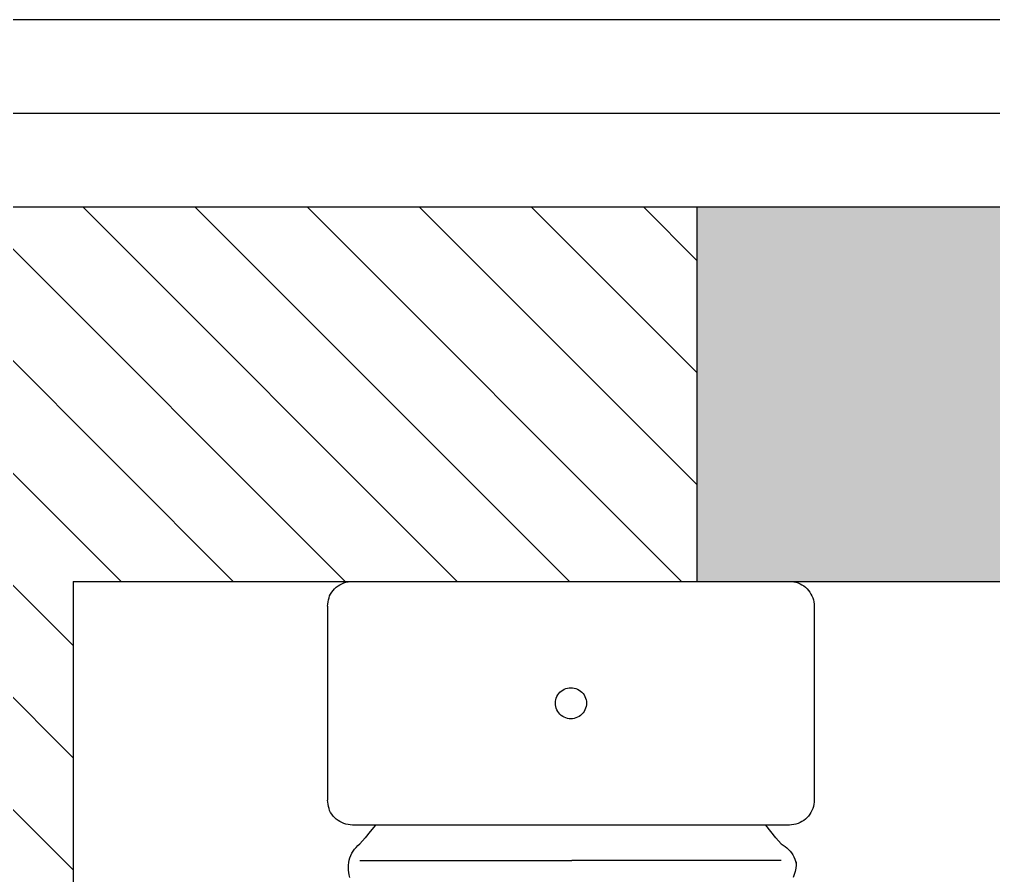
# Model space of a CAD drawing. Header units: millimetres. Extents: x 0 to 2688, y 0 to 2044.
# Drawn here: x 2662.946 to 2663.727, y 2040.735 to 2041.42 of the extents above; entities that cross this region are included whole.
import ezdxf

# ---------------------------------------------------------------- set-up
doc = ezdxf.new("R2010")
doc.units = ezdxf.units.MM
doc.linetypes.add('ISOLAMENTO', pattern='A,0.00254,-2.54,[134,ltypeshp.shx,S=2.54,R=0,X=-2.54,Y=0],-5.08,[134,ltypeshp.shx,S=2.54,R=180,X=2.54,Y=0],-2.54', length=10.16254)

# ---------------------------------------------------------------- blocks, each defined once
blk = doc.blocks.new('MIS')
h = blk.add_hatch()
h.set_pattern_fill('ANSI31', color=6, scale=0.02, angle=450)
h.set_pattern_definition([(135, (100, 0), (-0.0449012806, -0.0449012806), [])])
h.paths.add_polyline_path([(2558.98931, 2023.95256), (2558.98931, 2023.65256), (2563.48931, 2023.65256), (2563.48931, 2023.95256)])
h.paths.add_polyline_path([(2558.68931, 2029.95256), (2558.68931, 2023.95256), (2558.98931, 2023.95256), (2558.98931, 2029.95256)])
h.paths.add_polyline_path([(2558.68931, 2034.45256), (2558.68931, 2033.95256), (2558.98931, 2033.95256), (2558.98931, 2034.45256)])
h.paths.add_polyline_path([(2558.68931, 2033.65256), (2558.68931, 2033.55256), (2558.98931, 2033.55256), (2558.98931, 2033.65256)])
h.paths.add_polyline_path([(2558.68931, 2030.35256), (2558.68931, 2030.25256), (2558.98931, 2030.25256), (2558.98931, 2030.35256)])
h.paths.add_polyline_path([(2558.98931, 2030.25256), (2558.98931, 2029.95256), (2559.08931, 2029.95256), (2559.08931, 2030.25256)])
h.paths.add_polyline_path([(2558.68931, 2037.45256), (2558.68931, 2035.95256), (2558.98931, 2035.95256), (2559.01431, 2035.95256), (2559.01431, 2036.10256), (2558.98931, 2036.10256), (2558.98931, 2037.45256)])
h.paths.add_polyline_path([(2558.98931, 2037.75256), (2558.98931, 2037.45256), (2559.83931, 2037.45256), (2559.83931, 2036.10256), (2559.81431, 2036.10256), (2559.81431, 2035.95256), (2559.83931, 2035.95256), (2559.98931, 2035.95256), (2560.01431, 2035.95256), (2560.01431, 2036.10256), (2559.98931, 2036.10256), (2559.98931, 2037.45256), (2560.83931, 2037.45256), (2560.83931, 2036.10256), (2560.81431, 2036.10256), (2560.81431, 2035.95256), (2560.83931, 2035.95256), (2560.98931, 2035.95256), (2561.01431, 2035.95256), (2561.01431, 2036.10256), (2560.98931, 2036.10256), (2560.98931, 2037.45256), (2561.83931, 2037.45256), (2561.83931, 2036.10256), (2561.81431, 2036.10256), (2561.81431, 2035.95256), (2561.83931, 2035.95256), (2561.98931, 2035.95256), (2562.01431, 2035.95256), (2562.01431, 2036.10256), (2561.98931, 2036.10256), (2561.98931, 2037.45256), (2562.83931, 2037.45256), (2562.83931, 2036.10256), (2562.81431, 2036.10256), (2562.81431, 2035.95256), (2562.83931, 2035.95256), (2562.83931, 2035.30256), (2564.08931, 2035.30256), (2564.08931, 2035.45256), (2562.98931, 2035.45256), (2562.98931, 2037.45256), (2563.48931, 2037.45256), (2563.48931, 2037.75256)])
h.paths.add_polyline_path([(2563.78931, 2037.75256), (2563.78931, 2037.45256), (2564.58931, 2037.45256), (2564.58931, 2037.75256)])
h.paths.add_polyline_path([(2565.18931, 2037.75256), (2565.18931, 2035.45256), (2565.08931, 2035.45256), (2565.08931, 2035.30256), (2565.18931, 2035.30256), (2565.18931, 2032.20256), (2565.48931, 2032.20256), (2565.48931, 2032.30256), (2566.48931, 2032.30256), (2566.48931, 2029.95256), (2566.63931, 2029.95256), (2566.63931, 2032.30256), (2569.78931, 2032.30256), (2569.78931, 2033.65256), (2569.48931, 2033.65256), (2569.48931, 2032.45256), (2566.98931, 2032.45256), (2566.98931, 2032.47756), (2566.83931, 2032.47756), (2566.83931, 2032.45256), (2565.48931, 2032.45256), (2565.48931, 2033.30256), (2566.83931, 2033.30256), (2566.83931, 2033.27756), (2566.98931, 2033.27756), (2566.98931, 2033.47756), (2566.83931, 2033.47756), (2566.83931, 2033.45256), (2565.48931, 2033.45256), (2565.48931, 2034.30256), (2566.83931, 2034.30256), (2566.83931, 2034.27756), (2566.98931, 2034.27756), (2566.98931, 2034.47756), (2566.83931, 2034.47756), (2566.83931, 2034.45256), (2565.48931, 2034.45256), (2565.48931, 2035.30256), (2566.83931, 2035.30256), (2566.83931, 2035.27756), (2566.98931, 2035.27756), (2566.98931, 2035.30256), (2567.63931, 2035.30256), (2567.63931, 2036.35256), (2567.48931, 2036.35256), (2567.48931, 2035.45256), (2565.48931, 2035.45256), (2565.48931, 2037.75256)])
h.paths.add_polyline_path([(2569.48931, 2036.35256), (2569.48931, 2033.95256), (2569.78931, 2033.95256), (2569.78931, 2036.35256)], flags=17)
h.paths.add_polyline_path([(2571.98931, 2037.45256), (2571.98931, 2033.95256), (2572.28931, 2033.95256), (2572.28931, 2037.45256)])
h.paths.add_polyline_path([(2571.98931, 2033.65256), (2571.98931, 2030.25256), (2572.28931, 2030.25256), (2572.28931, 2033.65256)])
h.paths.add_polyline_path([(2570.08931, 2023.95256), (2570.08931, 2023.65256), (2571.98931, 2023.65256), (2571.98931, 2023.95256)])
h.paths.add_polyline_path([(2565.18931, 2031.20256), (2565.18931, 2030.25256), (2564.18931, 2030.25256), (2564.18931, 2033.95256), (2563.78931, 2033.95256), (2563.78931, 2033.65256), (2564.03931, 2033.65256), (2564.03931, 2030.25256), (2563.78931, 2030.25256), (2563.78931, 2029.95256), (2565.48931, 2029.95256), (2565.48931, 2031.20256)])
h.paths.add_polyline_path([(2560.08931, 2030.25256), (2560.08931, 2029.95256), (2563.48931, 2029.95256), (2563.48931, 2030.25256)])
h.paths.add_polyline_path([(2558.98931, 2033.95256), (2558.98931, 2033.65256), (2563.48931, 2033.65256), (2563.48931, 2033.95256)])
h.paths.add_polyline_path([(2558.68931, 2031.35256), (2558.98931, 2031.35256), (2558.98931, 2032.55256), (2558.68931, 2032.55256)])
h = blk.add_hatch(color=6)
h.dxf.hatch_style = 1
h.paths.add_polyline_path([(2565.78931, 2023.95256), (2565.48931, 2023.95256), (2565.48931, 2023.65256), (2565.78931, 2023.65256)])
h.paths.add_polyline_path([(2567.78931, 2023.95256), (2567.78931, 2023.65256), (2568.08931, 2023.65256), (2568.08931, 2023.95256)])
h.paths.add_polyline_path([(2572.28931, 2023.95256), (2571.98931, 2023.95256), (2571.98931, 2023.65256), (2572.28931, 2023.65256)])
h.paths.add_polyline_path([(2570.08931, 2023.65256), (2570.08931, 2023.95256), (2569.78931, 2023.95256), (2569.78931, 2023.65256)])
h.paths.add_polyline_path([(2572.28931, 2028.65256), (2572.28931, 2028.95256), (2571.98931, 2028.95256), (2571.98931, 2028.65256)])
h.paths.add_polyline_path([(2569.78931, 2030.25256), (2569.48931, 2030.25256), (2569.48931, 2029.95256), (2569.78931, 2029.95256)])
h.paths.add_polyline_path([(2572.28931, 2030.25256), (2571.98931, 2030.25256), (2571.98931, 2029.95256), (2572.28931, 2029.95256)])
h.paths.add_polyline_path([(2571.98931, 2033.95256), (2571.98931, 2033.65256), (2572.28931, 2033.65256), (2572.28931, 2033.95256)])
h.paths.add_polyline_path([(2571.98931, 2037.45256), (2572.28931, 2037.45256), (2572.28931, 2037.75256), (2571.98931, 2037.75256)])
h.paths.add_polyline_path([(2569.78931, 2037.75256), (2569.48931, 2037.75256), (2569.48931, 2037.45256), (2569.78931, 2037.45256)])
h.paths.add_polyline_path([(2563.78931, 2037.75256), (2563.48931, 2037.75256), (2563.48931, 2037.45256), (2563.56322, 2037.45256), (2563.78931, 2037.45256)])
h.paths.add_polyline_path([(2563.78931, 2033.95256), (2563.48931, 2033.95256), (2563.48931, 2033.65256), (2563.78931, 2033.65256)])
h.paths.add_polyline_path([(2563.48931, 2029.95256), (2563.78931, 2029.95256), (2563.78931, 2030.25256), (2563.48931, 2030.25256)])
h.paths.add_polyline_path([(2558.98931, 2033.95256), (2558.68931, 2033.95256), (2558.68931, 2033.65256), (2558.98931, 2033.65256)])
h.paths.add_polyline_path([(2558.68931, 2030.25256), (2558.68931, 2029.95256), (2558.98931, 2029.95256), (2558.98931, 2030.25256)])
h.paths.add_polyline_path([(2558.98931, 2037.45256), (2558.98931, 2037.75256), (2558.68931, 2037.75256), (2558.68931, 2037.45256)])
h.paths.add_polyline_path([(2558.68931, 2023.65256), (2558.98931, 2023.65256), (2558.98931, 2023.95256), (2558.68931, 2023.95256)])
h.paths.add_polyline_path([(2563.78931, 2023.65256), (2563.78931, 2023.95256), (2563.48931, 2023.95256), (2563.48931, 2023.65256)])
for p, q in [((2558.68931, 2037.75256), (2564.58931, 2037.75256)), ((2563.48931, 2037.45256), (2563.48931, 2037.75256)), ((2562.98931, 2037.45256), (2564.58931, 2037.45256)), ((2562.98931, 2037.45256), (2562.98931, 2035.45256)), ((2563.19674, 2037.44405), (2563.19782, 2037.44539)), ((2563.19782, 2037.44539), (2563.19888, 2037.44672)), ((2563.19888, 2037.44672), (2563.20021, 2037.44805)), ((2563.20021, 2037.44805), (2563.2018, 2037.44911)), ((2563.2018, 2037.44911), (2563.20312, 2037.4499)), ((2563.20312, 2037.4499), (2563.20471, 2037.45073)), ((2563.20471, 2037.45073), (2563.20629, 2037.45148)), ((2563.20629, 2037.45148), (2563.20789, 2037.45205)), ((2563.20789, 2037.45205), (2563.20975, 2037.4523)), ((2563.20975, 2037.4523), (2563.21134, 2037.45256)), ((2563.21134, 2037.45256), (2563.21322, 2037.45256)), ((2563.21322, 2037.45256), (2563.56322, 2037.45256)), ((2563.56322, 2037.45256), (2563.56482, 2037.45256)), ((2563.56482, 2037.45256), (2563.56668, 2037.4523)), ((2563.56668, 2037.4523), (2563.56828, 2037.45205)), ((2563.56828, 2037.45205), (2563.57014, 2037.45148)), ((2563.57014, 2037.45148), (2563.57171, 2037.45073)), ((2563.57171, 2037.45073), (2563.57304, 2037.4499)), ((2563.57304, 2037.4499), (2563.57464, 2037.44911)), ((2563.57464, 2037.44911), (2563.57597, 2037.44805)), ((2563.57597, 2037.44805), (2563.5773, 2037.44672)), ((2563.5773, 2037.44672), (2563.57861, 2037.44539)), ((2563.57861, 2037.44539), (2563.57966, 2037.44405)), ((2563.19356, 2037.43611), (2563.19383, 2037.43772)), ((2563.19383, 2037.43772), (2563.19438, 2037.43955)), ((2563.19438, 2037.43955), (2563.19488, 2037.44115)), ((2563.19488, 2037.44115), (2563.19567, 2037.44248)), ((2563.19567, 2037.44248), (2563.19674, 2037.44405)), ((2563.57966, 2037.44405), (2563.58045, 2037.44248)), ((2563.58045, 2037.44248), (2563.58125, 2037.44115)), ((2563.58125, 2037.44115), (2563.58205, 2037.43955)), ((2563.58205, 2037.43955), (2563.58258, 2037.43772)), ((2563.58258, 2037.43772), (2563.58285, 2037.43611)), ((2563.19305, 2037.43266), (2563.19331, 2037.43427)), ((2563.19305, 2037.43266), (2563.19305, 2037.27754)), ((2563.19331, 2037.43427), (2563.19356, 2037.43611)), ((2563.58285, 2037.43611), (2563.58313, 2037.43427)), ((2563.58313, 2037.43427), (2563.58313, 2037.43266)), ((2563.58313, 2037.43266), (2563.58313, 2037.27754)), ((2563.38529, 2037.36718), (2563.38662, 2037.36744)), ((2563.38662, 2037.36744), (2563.38954, 2037.36744)), ((2563.38954, 2037.36744), (2563.39089, 2037.36718)), ((2563.37627, 2037.35922), (2563.3768, 2037.36055)), ((2563.3768, 2037.36055), (2563.37761, 2037.36163)), ((2563.37761, 2037.36163), (2563.37839, 2037.36293)), ((2563.37839, 2037.36293), (2563.37919, 2037.36397)), ((2563.37919, 2037.36397), (2563.38027, 2037.36479)), ((2563.38027, 2037.36479), (2563.38158, 2037.36558)), ((2563.38158, 2037.36558), (2563.38265, 2037.36638)), ((2563.38265, 2037.36638), (2563.38396, 2037.36691)), ((2563.38396, 2037.36691), (2563.38529, 2037.36718)), ((2563.39089, 2037.36718), (2563.3922, 2037.36691)), ((2563.3922, 2037.36691), (2563.3935, 2037.36638)), ((2563.3935, 2037.36638), (2563.39481, 2037.36558)), ((2563.39481, 2037.36558), (2563.39589, 2037.36479)), ((2563.39589, 2037.36479), (2563.39697, 2037.36397)), ((2563.39697, 2037.36397), (2563.39802, 2037.36293)), ((2563.39802, 2037.36293), (2563.39883, 2037.36163)), ((2563.39883, 2037.36163), (2563.39935, 2037.36055)), ((2563.39935, 2037.36055), (2563.39989, 2037.35922)), ((2563.37574, 2037.35656), (2563.376, 2037.35789)), ((2563.37574, 2037.35497), (2563.37574, 2037.35656)), ((2563.37574, 2037.35364), (2563.37574, 2037.35497)), ((2563.376, 2037.35231), (2563.37574, 2037.35364)), ((2563.376, 2037.35789), (2563.37627, 2037.35922)), ((2563.37627, 2037.35098), (2563.376, 2037.35231)), ((2563.39989, 2037.35922), (2563.40041, 2037.35789)), ((2563.40041, 2037.35231), (2563.39989, 2037.35098)), ((2563.40041, 2037.35789), (2563.40067, 2037.35656)), ((2563.40067, 2037.35364), (2563.40041, 2037.35231)), ((2563.40067, 2037.35656), (2563.40067, 2037.35364)), ((2563.3768, 2037.3497), (2563.37627, 2037.35098)), ((2563.37761, 2037.34835), (2563.3768, 2037.3497)), ((2563.37839, 2037.34729), (2563.37761, 2037.34835)), ((2563.37919, 2037.34623), (2563.37839, 2037.34729)), ((2563.38027, 2037.34517), (2563.37919, 2037.34623)), ((2563.38158, 2037.34437), (2563.38027, 2037.34517)), ((2563.38265, 2037.34384), (2563.38158, 2037.34437)), ((2563.39481, 2037.34437), (2563.3935, 2037.34384)), ((2563.39589, 2037.34517), (2563.39481, 2037.34437)), ((2563.39697, 2037.34623), (2563.39589, 2037.34517)), ((2563.39802, 2037.34729), (2563.39697, 2037.34623)), ((2563.39883, 2037.34835), (2563.39802, 2037.34729)), ((2563.39935, 2037.3497), (2563.39883, 2037.34835)), ((2563.39989, 2037.35098), (2563.39935, 2037.3497)), ((2563.38396, 2037.34331), (2563.38265, 2037.34384)), ((2563.38529, 2037.34278), (2563.38396, 2037.34331)), ((2563.38662, 2037.34251), (2563.38529, 2037.34278)), ((2563.38954, 2037.34251), (2563.38662, 2037.34251)), ((2563.39089, 2037.34278), (2563.38954, 2037.34251)), ((2563.3922, 2037.34331), (2563.39089, 2037.34278)), ((2563.3935, 2037.34384), (2563.3922, 2037.34331)), ((2563.19331, 2037.27569), (2563.19305, 2037.27754)), ((2563.19356, 2037.2741), (2563.19331, 2037.27569)), ((2563.19383, 2037.27224), (2563.19356, 2037.2741)), ((2563.58285, 2037.2741), (2563.58258, 2037.27224)), ((2563.58313, 2037.27569), (2563.58285, 2037.2741)), ((2563.58313, 2037.27754), (2563.58313, 2037.27569)), ((2563.19438, 2037.27065), (2563.19383, 2037.27224)), ((2563.19488, 2037.26905), (2563.19438, 2037.27065)), ((2563.19567, 2037.26746), (2563.19488, 2037.26905)), ((2563.19674, 2037.26614), (2563.19567, 2037.26746)), ((2563.19782, 2037.26454), (2563.19674, 2037.26614)), ((2563.57966, 2037.26614), (2563.57861, 2037.26454)), ((2563.58045, 2037.26746), (2563.57966, 2037.26614)), ((2563.58125, 2037.26905), (2563.58045, 2037.26746)), ((2563.58205, 2037.27065), (2563.58125, 2037.26905)), ((2563.58258, 2037.27224), (2563.58205, 2037.27065)), ((2563.19888, 2037.26348), (2563.19782, 2037.26454)), ((2563.20021, 2037.26215), (2563.19888, 2037.26348)), ((2563.2018, 2037.26111), (2563.20021, 2037.26215)), ((2563.20312, 2037.2603), (2563.2018, 2037.26111)), ((2563.20471, 2037.25952), (2563.20312, 2037.2603)), ((2563.20629, 2037.25872), (2563.20471, 2037.25952)), ((2563.20789, 2037.2582), (2563.20629, 2037.25872)), ((2563.20975, 2037.25793), (2563.20789, 2037.2582)), ((2563.56828, 2037.2582), (2563.56668, 2037.25793)), ((2563.57014, 2037.25872), (2563.56828, 2037.2582)), ((2563.57171, 2037.25952), (2563.57014, 2037.25872)), ((2563.57304, 2037.2603), (2563.57171, 2037.25952)), ((2563.57464, 2037.26111), (2563.57304, 2037.2603)), ((2563.57597, 2037.26215), (2563.57464, 2037.26111)), ((2563.5773, 2037.26348), (2563.57597, 2037.26215)), ((2563.57861, 2037.26454), (2563.5773, 2037.26348)), ((2563.21134, 2037.25764), (2563.20975, 2037.25793)), ((2563.21322, 2037.2574), (2563.21134, 2037.25764)), ((2563.56322, 2037.2574), (2563.21322, 2037.2574)), ((2563.22724, 2037.25236), (2563.22329, 2037.24731)), ((2563.23151, 2037.2574), (2563.22724, 2037.25236)), ((2563.54839, 2037.25236), (2563.5444, 2037.2574)), ((2563.55237, 2037.24731), (2563.54839, 2037.25236)), ((2563.56482, 2037.25764), (2563.56322, 2037.2574)), ((2563.56668, 2037.25793), (2563.56482, 2037.25764)), ((2563.21742, 2037.24121), (2563.21902, 2037.24254)), ((2563.22329, 2037.24731), (2563.21902, 2037.24254)), ((2563.55661, 2037.24254), (2563.55237, 2037.24731)), ((2563.55661, 2037.24254), (2563.55821, 2037.24147)), ((2563.21187, 2037.233), (2563.21267, 2037.23485)), ((2563.21267, 2037.23485), (2563.21373, 2037.23645)), ((2563.21373, 2037.23645), (2563.2148, 2037.23828)), ((2563.2148, 2037.23828), (2563.21609, 2037.23964)), ((2563.21609, 2037.23964), (2563.21742, 2037.24121)), ((2563.55821, 2037.24147), (2563.5598, 2037.24043)), ((2563.5598, 2037.24043), (2563.56111, 2037.23937)), ((2563.56111, 2037.23937), (2563.56246, 2037.23802)), ((2563.56246, 2037.23802), (2563.56376, 2037.23669)), ((2563.56376, 2037.23669), (2563.56482, 2037.23512)), ((2563.56482, 2037.23512), (2563.56588, 2037.23353)), ((2563.21001, 2037.2253), (2563.21029, 2037.22742)), ((2563.21029, 2037.22742), (2563.21054, 2037.22928)), ((2563.21054, 2037.22928), (2563.21108, 2037.23112)), ((2563.21108, 2037.23112), (2563.21187, 2037.233)), ((2563.21902, 2037.22902), (2563.38901, 2037.22902)), ((2563.55661, 2037.22902), (2563.38901, 2037.22902)), ((2563.56588, 2037.23353), (2563.56668, 2037.23193)), ((2563.56668, 2037.23193), (2563.56748, 2037.23007)), ((2563.56748, 2037.23007), (2563.56801, 2037.2285)), ((2563.56801, 2037.2285), (2563.56854, 2037.22661)), ((2563.56854, 2037.22793), (2563.56854, 2037.2253)), ((2563.21001, 2037.22132), (2563.21001, 2037.2253)), ((2563.21029, 2037.21946), (2563.21001, 2037.22132)), ((2563.21054, 2037.2176), (2563.21029, 2037.21946)), ((2563.56774, 2037.22025), (2563.56695, 2037.21787)), ((2563.56828, 2037.22293), (2563.56774, 2037.22025)), ((2563.56854, 2037.2253), (2563.56828, 2037.22293)), ((2563.21108, 2037.21548), (2563.21054, 2037.2176)), ((2563.56695, 2037.21787), (2563.56615, 2037.21548))]:
    blk.add_line(p, q)
blk.add_lwpolyline([(2558.53931, 2035.95256), (2558.53931, 2037.90256), (2564.58931, 2037.90256)])
at = {"linetype": 'ISOLAMENTO', "ltscale": 0.007}
blk.add_lwpolyline([(2558.61431, 2035.95256), (2558.61431, 2037.82756), (2564.58931, 2037.82756)], dxfattribs=at)

msp = doc.modelspace()

# ---------------------------------------------------------------- block references
msp.add_blockref('MIS', (100, 3.51748))

doc.saveas('drawing.dxf')
